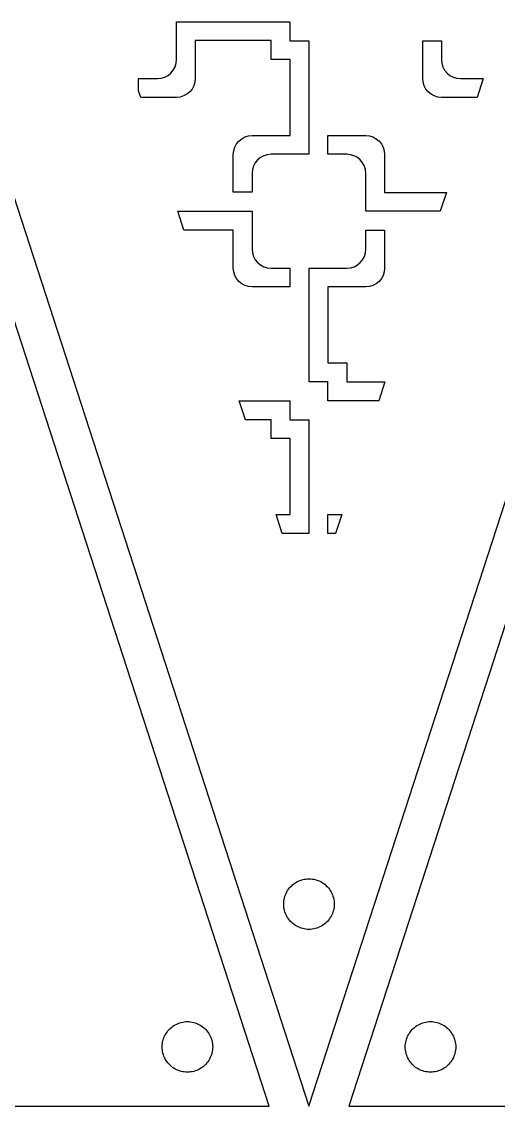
# Model space of a CAD drawing. Header units: metres. Extents: x 20 to 1108, y 20 to 485.
# Drawn here: x 463 to 500.8, y 20 to 105.8 of the extents above; entities that cross this region are included whole.
import ezdxf

# ---------------------------------------------------------------- set-up
doc = ezdxf.new("R2010")
doc.units = ezdxf.units.M

msp = doc.modelspace()

# ---------------------------------------------------------------- linework, layer by layer
for p, q in [((482.617, 20), (407.617, 250.826)), ((410.772, 250.826), (485.772, 20.0001)), ((485.772, 20.0001), (560.772, 250.826)), ((563.926, 250.826), (488.926, 20)), ((475.278, 102.825), (475.278, 105.82)), ((475.278, 105.82), (484.265, 105.82)), ((484.265, 105.82), (484.265, 104.328)), ((482.778, 104.333), (476.765, 104.333)), ((476.765, 104.333), (476.765, 101.326)), ((482.779, 102.833), (482.778, 104.333)), ((484.265, 104.328), (484.257, 104.319)), ((484.257, 104.319), (484.265, 104.319)), ((484.265, 104.319), (484.265, 104.312)), ((484.265, 104.312), (484.274, 104.319)), ((484.274, 104.319), (485.765, 104.319)), ((485.765, 104.319), (485.765, 95.3322)), ((494.779, 101.327), (494.779, 104.32)), ((494.779, 104.32), (496.266, 104.32)), ((496.266, 104.32), (496.266, 102.826)), ((475.024, 101.989), (475.163, 102.249)), ((475.163, 102.249), (475.248, 102.533)), ((475.248, 102.533), (475.278, 102.825)), ((484.279, 102.832), (482.779, 102.833)), ((484.279, 96.8204), (484.279, 102.832)), ((496.266, 102.826), (496.294, 102.533)), ((496.294, 102.533), (496.381, 102.249)), ((496.381, 102.249), (496.52, 101.989)), ((472.278, 100.363), (472.278, 101.32)), ((472.278, 101.32), (473.772, 101.32)), ((473.772, 101.32), (474.065, 101.35)), ((474.065, 101.35), (474.348, 101.436)), ((474.348, 101.436), (474.609, 101.574)), ((474.609, 101.574), (474.836, 101.761)), ((474.836, 101.761), (475.024, 101.989)), ((476.765, 101.326), (476.737, 101.034)), ((494.807, 101.035), (494.779, 101.327)), ((496.52, 101.989), (496.707, 101.761)), ((496.707, 101.761), (496.935, 101.574)), ((496.935, 101.574), (497.196, 101.436)), ((497.196, 101.436), (497.479, 101.351)), ((497.479, 101.351), (497.771, 101.32)), ((497.771, 101.32), (499.577, 101.32)), ((499.577, 101.32), (499.093, 99.8331)), ((476.514, 100.496), (476.329, 100.271)), ((476.652, 100.755), (476.514, 100.496)), ((476.737, 101.034), (476.652, 100.755)), ((494.892, 100.755), (494.807, 101.035)), ((495.03, 100.497), (494.892, 100.755)), ((495.215, 100.271), (495.03, 100.497)), ((472.451, 99.8331), (472.278, 100.363)), ((475.271, 99.8331), (472.451, 99.8331)), ((475.563, 99.8615), (475.271, 99.8331)), ((475.843, 99.9464), (475.563, 99.8615)), ((476.102, 100.084), (475.843, 99.9464)), ((476.329, 100.271), (476.102, 100.084)), ((495.442, 100.085), (495.215, 100.271)), ((495.701, 99.9464), (495.442, 100.085)), ((495.98, 99.8615), (495.701, 99.9464)), ((496.272, 99.8331), (495.98, 99.8615)), ((499.093, 99.8331), (496.272, 99.8331)), ((479.892, 95.8976), (480.031, 96.1564)), ((480.031, 96.1564), (480.216, 96.3829)), ((480.216, 96.3829), (480.442, 96.5685)), ((480.442, 96.5685), (480.701, 96.7062)), ((480.701, 96.7062), (480.981, 96.7911)), ((480.981, 96.7911), (481.273, 96.8195)), ((481.273, 96.8195), (484.279, 96.8204)), ((487.278, 95.3322), (487.278, 96.8195)), ((487.278, 96.8195), (490.272, 96.8195)), ((490.272, 96.8195), (490.564, 96.7911)), ((490.564, 96.7911), (490.843, 96.7062)), ((490.843, 96.7062), (491.102, 96.5675)), ((491.102, 96.5675), (491.329, 96.382)), ((491.329, 96.382), (491.514, 96.1554)), ((491.514, 96.1554), (491.652, 95.8976)), ((479.779, 95.3263), (479.807, 95.6183)), ((479.779, 92.3322), (479.779, 95.3263)), ((479.807, 95.6183), (479.892, 95.8976)), ((482.479, 95.3029), (482.196, 95.2169)), ((482.772, 95.3322), (482.479, 95.3029)), ((485.765, 95.3322), (482.772, 95.3322)), ((488.773, 95.3322), (487.278, 95.3322)), ((489.065, 95.3019), (488.773, 95.3322)), ((489.348, 95.2169), (489.065, 95.3019)), ((491.652, 95.8976), (491.737, 95.6173)), ((491.737, 95.6173), (491.765, 95.3253)), ((491.765, 95.3253), (491.766, 92.3195)), ((481.52, 94.6632), (481.381, 94.4034)), ((481.707, 94.8917), (481.52, 94.6632)), ((481.935, 95.0782), (481.707, 94.8917)), ((482.196, 95.2169), (481.935, 95.0782)), ((489.609, 95.0782), (489.348, 95.2169)), ((489.836, 94.8917), (489.609, 95.0782)), ((490.024, 94.6632), (489.836, 94.8917)), ((490.163, 94.4034), (490.024, 94.6632)), ((481.295, 94.1193), (481.266, 93.8273)), ((481.266, 93.8273), (481.266, 92.3322)), ((481.381, 94.4034), (481.295, 94.1193)), ((490.249, 94.1193), (490.163, 94.4034)), ((490.278, 93.8263), (490.249, 94.1193)), ((490.278, 90.8322), (490.278, 93.8263)), ((481.266, 92.3322), (479.779, 92.3322)), ((491.766, 92.3195), (496.653, 92.3195)), ((496.653, 92.3195), (496.169, 90.8322)), ((475.862, 89.3331), (475.378, 90.8204)), ((475.378, 90.8204), (481.266, 90.8204)), ((481.266, 90.8204), (481.266, 87.8263)), ((496.169, 90.8322), (490.278, 90.8322)), ((479.778, 89.3331), (475.862, 89.3331)), ((479.779, 86.3273), (479.778, 89.3331)), ((490.278, 87.8253), (490.278, 89.3204)), ((490.278, 89.3204), (491.765, 89.3204)), ((491.765, 89.3204), (491.765, 86.3263)), ((481.266, 87.8263), (481.294, 87.5333)), ((490.248, 87.5333), (490.278, 87.8253)), ((481.294, 87.5333), (481.381, 87.2491)), ((481.381, 87.2491), (481.52, 86.9894)), ((481.52, 86.9894), (481.707, 86.7609)), ((481.707, 86.7609), (481.935, 86.5743)), ((489.609, 86.5743), (489.836, 86.7609)), ((489.836, 86.7609), (490.024, 86.9894)), ((490.024, 86.9894), (490.163, 87.2491)), ((490.163, 87.2491), (490.248, 87.5333)), ((479.807, 86.0353), (479.779, 86.3273)), ((479.892, 85.755), (479.807, 86.0353)), ((481.935, 86.5743), (482.196, 86.4357)), ((482.196, 86.4357), (482.479, 86.3507)), ((482.479, 86.3507), (482.771, 86.3204)), ((482.771, 86.3204), (484.266, 86.3204)), ((484.266, 86.3204), (484.266, 84.8331)), ((485.779, 77.3331), (485.779, 86.3204)), ((485.779, 86.3204), (488.772, 86.3204)), ((488.772, 86.3204), (489.065, 86.3497)), ((489.065, 86.3497), (489.348, 86.4357)), ((489.348, 86.4357), (489.609, 86.5743)), ((491.737, 86.0343), (491.652, 85.755)), ((491.765, 86.3263), (491.737, 86.0343)), ((480.03, 85.4972), (479.892, 85.755)), ((480.215, 85.2706), (480.03, 85.4972)), ((480.442, 85.0851), (480.215, 85.2706)), ((480.701, 84.9464), (480.442, 85.0851)), ((491.102, 85.0841), (490.843, 84.9464)), ((491.329, 85.2706), (491.102, 85.0841)), ((491.514, 85.4962), (491.329, 85.2706)), ((491.652, 85.755), (491.514, 85.4962)), ((480.98, 84.8615), (480.701, 84.9464)), ((481.272, 84.8331), (480.98, 84.8615)), ((484.266, 84.8331), (481.272, 84.8331)), ((490.271, 84.8331), (487.265, 84.8322)), ((487.265, 84.8322), (487.265, 78.8204)), ((490.563, 84.8615), (490.271, 84.8331)), ((490.843, 84.9464), (490.563, 84.8615)), ((487.265, 78.8204), (488.765, 78.8195)), ((488.765, 78.8195), (488.766, 77.3195)), ((487.27, 77.3331), (485.779, 77.3331)), ((487.279, 77.3409), (487.27, 77.3331)), ((487.279, 77.3331), (487.279, 77.3409)), ((487.279, 77.3243), (487.287, 77.3331)), ((487.287, 77.3331), (487.279, 77.3331)), ((487.279, 75.8322), (487.279, 77.3243)), ((488.766, 77.3195), (491.779, 77.3195)), ((491.779, 77.3195), (491.295, 75.8322)), ((480.736, 74.3331), (480.252, 75.8204)), ((480.252, 75.8204), (484.265, 75.8204)), ((484.265, 75.8204), (484.265, 74.3282)), ((491.295, 75.8322), (487.279, 75.8322)), ((482.778, 74.3331), (480.736, 74.3331)), ((482.779, 72.8331), (482.778, 74.3331)), ((484.265, 74.3282), (484.257, 74.3195)), ((484.257, 74.3195), (484.265, 74.3195)), ((484.265, 74.3195), (484.265, 74.3116)), ((484.265, 74.3116), (484.274, 74.3195)), ((484.274, 74.3195), (485.765, 74.3195)), ((485.765, 74.3195), (485.765, 65.3322)), ((484.279, 72.8322), (482.779, 72.8331)), ((484.279, 66.8204), (484.279, 72.8322)), ((483.66, 65.3322), (483.176, 66.8204)), ((483.176, 66.8204), (484.279, 66.8204)), ((487.278, 65.3322), (487.278, 66.8195)), ((487.278, 66.8195), (488.367, 66.8195)), ((488.367, 66.8195), (487.884, 65.3322)), ((485.765, 65.3322), (483.66, 65.3322)), ((487.884, 65.3322), (487.278, 65.3322)), ((484.808, 37.7521), (484.92, 37.8097)), ((484.92, 37.8097), (485.036, 37.8595)), ((485.036, 37.8595), (485.154, 37.9025)), ((485.154, 37.9025), (485.275, 37.9376)), ((485.275, 37.9376), (485.397, 37.964)), ((485.397, 37.964), (485.521, 37.9845)), ((485.521, 37.9845), (485.646, 37.9962)), ((485.646, 37.9962), (485.772, 38.0001)), ((485.772, 38.0001), (485.898, 37.9962)), ((485.898, 37.9962), (486.023, 37.9845)), ((486.023, 37.9845), (486.147, 37.964)), ((486.147, 37.964), (486.269, 37.9376)), ((486.269, 37.9376), (486.39, 37.9025)), ((486.39, 37.9025), (486.508, 37.8595)), ((486.508, 37.8595), (486.623, 37.8097)), ((486.623, 37.8097), (486.736, 37.7521)), ((483.962, 36.8517), (484.019, 36.963)), ((484.019, 36.963), (484.083, 37.0714)), ((484.083, 37.0714), (484.154, 37.1749)), ((484.154, 37.1749), (484.231, 37.2755)), ((484.231, 37.2755), (484.314, 37.3693)), ((484.314, 37.3693), (484.403, 37.4581)), ((484.403, 37.4581), (484.497, 37.5411)), ((484.497, 37.5411), (484.596, 37.6183)), ((484.596, 37.6183), (484.701, 37.6886)), ((484.701, 37.6886), (484.808, 37.7521)), ((486.736, 37.7521), (486.843, 37.6886)), ((486.843, 37.6886), (486.948, 37.6183)), ((486.948, 37.6183), (487.046, 37.5411)), ((487.046, 37.5411), (487.141, 37.4581)), ((487.141, 37.4581), (487.23, 37.3693)), ((487.23, 37.3693), (487.313, 37.2755)), ((487.313, 37.2755), (487.39, 37.1749)), ((487.39, 37.1749), (487.46, 37.0714)), ((487.46, 37.0714), (487.525, 36.963)), ((487.525, 36.963), (487.581, 36.8517)), ((483.772, 36.0001), (483.776, 36.1251)), ((483.776, 36.1251), (483.788, 36.2501)), ((483.788, 36.2501), (483.807, 36.3751)), ((483.807, 36.3751), (483.834, 36.4972)), ((483.834, 36.4972), (483.87, 36.6183)), ((483.87, 36.6183), (483.913, 36.7365)), ((483.913, 36.7365), (483.962, 36.8517)), ((487.581, 36.8517), (487.631, 36.7365)), ((487.631, 36.7365), (487.674, 36.6183)), ((487.674, 36.6183), (487.709, 36.4972)), ((487.709, 36.4972), (487.737, 36.3751)), ((487.737, 36.3751), (487.756, 36.2501)), ((487.756, 36.2501), (487.768, 36.1251)), ((487.768, 36.1251), (487.772, 36.0001)), ((483.776, 35.8741), (483.772, 36.0001)), ((483.788, 35.7491), (483.776, 35.8741)), ((483.807, 35.6251), (483.788, 35.7491)), ((483.834, 35.5021), (483.807, 35.6251)), ((483.87, 35.382), (483.834, 35.5021)), ((483.913, 35.2648), (483.87, 35.382)), ((483.962, 35.1486), (483.913, 35.2648)), ((487.631, 35.2648), (487.581, 35.1486)), ((487.674, 35.382), (487.631, 35.2648)), ((487.709, 35.5021), (487.674, 35.382)), ((487.737, 35.6251), (487.709, 35.5021)), ((487.756, 35.7491), (487.737, 35.6251)), ((487.768, 35.8741), (487.756, 35.7491)), ((487.772, 36.0001), (487.768, 35.8741)), ((484.019, 35.0363), (483.962, 35.1486)), ((484.083, 34.9279), (484.019, 35.0363)), ((484.154, 34.8243), (484.083, 34.9279)), ((484.231, 34.7257), (484.154, 34.8243)), ((484.314, 34.631), (484.231, 34.7257)), ((484.403, 34.5421), (484.314, 34.631)), ((484.497, 34.4591), (484.403, 34.5421)), ((484.596, 34.382), (484.497, 34.4591)), ((484.701, 34.3116), (484.596, 34.382)), ((486.948, 34.382), (486.843, 34.3116)), ((487.046, 34.4591), (486.948, 34.382)), ((487.141, 34.5421), (487.046, 34.4591)), ((487.23, 34.631), (487.141, 34.5421)), ((487.313, 34.7257), (487.23, 34.631)), ((487.39, 34.8243), (487.313, 34.7257)), ((487.46, 34.9279), (487.39, 34.8243)), ((487.525, 35.0363), (487.46, 34.9279)), ((487.581, 35.1486), (487.525, 35.0363)), ((484.808, 34.2472), (484.701, 34.3116)), ((484.92, 34.1906), (484.808, 34.2472)), ((485.036, 34.1407), (484.92, 34.1906)), ((485.154, 34.0988), (485.036, 34.1407)), ((485.275, 34.0636), (485.154, 34.0988)), ((485.397, 34.0353), (485.275, 34.0636)), ((485.521, 34.0167), (485.397, 34.0353)), ((485.646, 34.004), (485.521, 34.0167)), ((485.772, 34.0001), (485.646, 34.004)), ((485.898, 34.004), (485.772, 34.0001)), ((486.023, 34.0167), (485.898, 34.004)), ((486.147, 34.0353), (486.023, 34.0167)), ((486.269, 34.0636), (486.147, 34.0353)), ((486.39, 34.0988), (486.269, 34.0636)), ((486.508, 34.1407), (486.39, 34.0988)), ((486.623, 34.1906), (486.508, 34.1407)), ((486.736, 34.2472), (486.623, 34.1906)), ((486.843, 34.3116), (486.736, 34.2472)), ((475.528, 26.6045), (475.648, 26.6396)), ((475.648, 26.6396), (475.771, 26.667)), ((475.771, 26.667), (475.895, 26.6865)), ((475.895, 26.6865), (476.02, 26.6982)), ((476.02, 26.6982), (476.146, 26.7021)), ((476.146, 26.7021), (476.271, 26.6982)), ((476.271, 26.6982), (476.396, 26.6865)), ((476.396, 26.6865), (476.52, 26.667)), ((476.52, 26.667), (476.643, 26.6396)), ((476.643, 26.6396), (476.763, 26.6045)), ((494.781, 26.6045), (494.901, 26.6396)), ((494.901, 26.6396), (495.024, 26.667)), ((495.024, 26.667), (495.148, 26.6865)), ((495.148, 26.6865), (495.273, 26.6982)), ((495.273, 26.6982), (495.398, 26.7021)), ((495.398, 26.7021), (495.524, 26.6982)), ((495.524, 26.6982), (495.649, 26.6865)), ((495.649, 26.6865), (495.773, 26.667)), ((495.773, 26.667), (495.896, 26.6396)), ((495.896, 26.6396), (496.016, 26.6045)), ((474.393, 25.666), (474.456, 25.7744)), ((474.456, 25.7744), (474.528, 25.8779)), ((474.528, 25.8779), (474.604, 25.9775)), ((474.604, 25.9775), (474.688, 26.0713)), ((474.688, 26.0713), (474.777, 26.1602)), ((474.777, 26.1602), (474.87, 26.2432)), ((474.87, 26.2432), (474.97, 26.3203)), ((474.97, 26.3203), (475.074, 26.3906)), ((475.074, 26.3906), (475.182, 26.4551)), ((475.182, 26.4551), (475.294, 26.5117)), ((475.294, 26.5117), (475.409, 26.5615)), ((475.409, 26.5615), (475.528, 26.6045)), ((476.763, 26.6045), (476.881, 26.5615)), ((476.881, 26.5615), (476.997, 26.5117)), ((476.997, 26.5117), (477.109, 26.4551)), ((477.109, 26.4551), (477.217, 26.3906)), ((477.217, 26.3906), (477.321, 26.3203)), ((477.321, 26.3203), (477.42, 26.2432)), ((477.42, 26.2432), (477.515, 26.1602)), ((477.515, 26.1602), (477.603, 26.0713)), ((477.603, 26.0713), (477.687, 25.9775)), ((477.687, 25.9775), (477.763, 25.8779)), ((477.763, 25.8779), (477.834, 25.7744)), ((477.834, 25.7744), (477.898, 25.666)), ((493.646, 25.666), (493.709, 25.7744)), ((493.709, 25.7744), (493.781, 25.8779)), ((493.781, 25.8779), (493.857, 25.9775)), ((493.857, 25.9775), (493.941, 26.0713)), ((493.941, 26.0713), (494.029, 26.1602)), ((494.029, 26.1602), (494.124, 26.2432)), ((494.124, 26.2432), (494.223, 26.3203)), ((494.223, 26.3203), (494.327, 26.3906)), ((494.327, 26.3906), (494.435, 26.4551)), ((494.435, 26.4551), (494.546, 26.5117)), ((494.546, 26.5117), (494.663, 26.5615)), ((494.663, 26.5615), (494.781, 26.6045)), ((496.016, 26.6045), (496.134, 26.5615)), ((496.134, 26.5615), (496.25, 26.5117)), ((496.25, 26.5117), (496.362, 26.4551)), ((496.362, 26.4551), (496.47, 26.3906)), ((496.47, 26.3906), (496.574, 26.3203)), ((496.574, 26.3203), (496.673, 26.2432)), ((496.673, 26.2432), (496.767, 26.1602)), ((496.767, 26.1602), (496.856, 26.0713)), ((496.856, 26.0713), (496.94, 25.9775)), ((496.94, 25.9775), (497.016, 25.8779)), ((497.016, 25.8779), (497.087, 25.7744)), ((497.087, 25.7744), (497.151, 25.666)), ((474.15, 24.8281), (474.161, 24.9531)), ((474.161, 24.9531), (474.181, 25.0771)), ((474.181, 25.0771), (474.208, 25.1992)), ((474.208, 25.1992), (474.243, 25.3203)), ((474.243, 25.3203), (474.285, 25.4385)), ((474.285, 25.4385), (474.335, 25.5537)), ((474.335, 25.5537), (474.393, 25.666)), ((477.898, 25.666), (477.955, 25.5537)), ((477.955, 25.5537), (478.005, 25.4385)), ((478.005, 25.4385), (478.047, 25.3203)), ((478.047, 25.3203), (478.082, 25.1992)), ((478.082, 25.1992), (478.11, 25.0771)), ((478.11, 25.0771), (478.129, 24.9531)), ((478.129, 24.9531), (478.141, 24.8281)), ((493.403, 24.8281), (493.415, 24.9531)), ((493.415, 24.9531), (493.434, 25.0771)), ((493.434, 25.0771), (493.461, 25.1992)), ((493.461, 25.1992), (493.497, 25.3203)), ((493.497, 25.3203), (493.539, 25.4385)), ((493.539, 25.4385), (493.588, 25.5537)), ((493.588, 25.5537), (493.646, 25.666)), ((497.151, 25.666), (497.209, 25.5537)), ((497.209, 25.5537), (497.258, 25.4385)), ((497.258, 25.4385), (497.3, 25.3203)), ((497.3, 25.3203), (497.335, 25.1992)), ((497.335, 25.1992), (497.363, 25.0771)), ((497.363, 25.0771), (497.382, 24.9531)), ((497.382, 24.9531), (497.394, 24.8281)), ((474.146, 24.7021), (474.15, 24.8281)), ((474.15, 24.5771), (474.146, 24.7021)), ((474.161, 24.4512), (474.15, 24.5771)), ((474.181, 24.3271), (474.161, 24.4512)), ((474.208, 24.2051), (474.181, 24.3271)), ((474.243, 24.084), (474.208, 24.2051)), ((474.285, 23.9658), (474.243, 24.084)), ((478.047, 24.084), (478.005, 23.9658)), ((478.082, 24.2051), (478.047, 24.084)), ((478.11, 24.3271), (478.082, 24.2051)), ((478.129, 24.4512), (478.11, 24.3271)), ((478.141, 24.5771), (478.129, 24.4512)), ((478.141, 24.8281), (478.146, 24.7021)), ((478.146, 24.7021), (478.141, 24.5771)), ((493.398, 24.7021), (493.403, 24.8281)), ((493.403, 24.5771), (493.398, 24.7021)), ((493.415, 24.4512), (493.403, 24.5771)), ((493.434, 24.3271), (493.415, 24.4512)), ((493.461, 24.2051), (493.434, 24.3271)), ((493.497, 24.084), (493.461, 24.2051)), ((493.539, 23.9658), (493.497, 24.084)), ((497.3, 24.084), (497.258, 23.9658)), ((497.335, 24.2051), (497.3, 24.084)), ((497.363, 24.3271), (497.335, 24.2051)), ((497.382, 24.4512), (497.363, 24.3271)), ((497.394, 24.5771), (497.382, 24.4512)), ((497.394, 24.8281), (497.398, 24.7021)), ((497.398, 24.7021), (497.394, 24.5771)), ((474.335, 23.8506), (474.285, 23.9658)), ((474.393, 23.7393), (474.335, 23.8506)), ((474.456, 23.6309), (474.393, 23.7393)), ((474.528, 23.5264), (474.456, 23.6309)), ((474.604, 23.4277), (474.528, 23.5264)), ((474.688, 23.333), (474.604, 23.4277)), ((474.777, 23.2441), (474.688, 23.333)), ((474.87, 23.1611), (474.777, 23.2441)), ((477.515, 23.2441), (477.42, 23.1611)), ((477.603, 23.333), (477.515, 23.2441)), ((477.687, 23.4277), (477.603, 23.333)), ((477.763, 23.5264), (477.687, 23.4277)), ((477.834, 23.6309), (477.763, 23.5264)), ((477.898, 23.7393), (477.834, 23.6309)), ((477.955, 23.8506), (477.898, 23.7393)), ((478.005, 23.9658), (477.955, 23.8506)), ((493.588, 23.8506), (493.539, 23.9658)), ((493.646, 23.7393), (493.588, 23.8506)), ((493.709, 23.6309), (493.646, 23.7393)), ((493.781, 23.5264), (493.709, 23.6309)), ((493.857, 23.4277), (493.781, 23.5264)), ((493.941, 23.333), (493.857, 23.4277)), ((494.029, 23.2441), (493.941, 23.333)), ((494.124, 23.1611), (494.029, 23.2441)), ((496.767, 23.2441), (496.673, 23.1611)), ((496.856, 23.333), (496.767, 23.2441)), ((496.94, 23.4277), (496.856, 23.333)), ((497.016, 23.5264), (496.94, 23.4277)), ((497.087, 23.6309), (497.016, 23.5264)), ((497.151, 23.7393), (497.087, 23.6309)), ((497.209, 23.8506), (497.151, 23.7393)), ((497.258, 23.9658), (497.209, 23.8506)), ((474.97, 23.084), (474.87, 23.1611)), ((475.074, 23.0137), (474.97, 23.084)), ((475.182, 22.9492), (475.074, 23.0137)), ((475.294, 22.8926), (475.182, 22.9492)), ((475.409, 22.8428), (475.294, 22.8926)), ((475.528, 22.7998), (475.409, 22.8428)), ((475.648, 22.7646), (475.528, 22.7998)), ((475.771, 22.7373), (475.648, 22.7646)), ((475.895, 22.7178), (475.771, 22.7373)), ((476.02, 22.7061), (475.895, 22.7178)), ((476.146, 22.7021), (476.02, 22.7061)), ((476.271, 22.7061), (476.146, 22.7021)), ((476.396, 22.7178), (476.271, 22.7061)), ((476.52, 22.7373), (476.396, 22.7178)), ((476.643, 22.7646), (476.52, 22.7373)), ((476.763, 22.7998), (476.643, 22.7646)), ((476.881, 22.8428), (476.763, 22.7998)), ((476.997, 22.8926), (476.881, 22.8428)), ((477.109, 22.9492), (476.997, 22.8926)), ((477.217, 23.0137), (477.109, 22.9492)), ((477.321, 23.084), (477.217, 23.0137)), ((477.42, 23.1611), (477.321, 23.084)), ((494.223, 23.084), (494.124, 23.1611)), ((494.327, 23.0137), (494.223, 23.084)), ((494.435, 22.9492), (494.327, 23.0137)), ((494.546, 22.8926), (494.435, 22.9492)), ((494.663, 22.8428), (494.546, 22.8926)), ((494.781, 22.7998), (494.663, 22.8428)), ((494.901, 22.7646), (494.781, 22.7998)), ((495.024, 22.7373), (494.901, 22.7646)), ((495.148, 22.7178), (495.024, 22.7373)), ((495.273, 22.7061), (495.148, 22.7178)), ((495.398, 22.7021), (495.273, 22.7061)), ((495.524, 22.7061), (495.398, 22.7021)), ((495.649, 22.7178), (495.524, 22.7061)), ((495.773, 22.7373), (495.649, 22.7178)), ((495.896, 22.7646), (495.773, 22.7373)), ((496.016, 22.7998), (495.896, 22.7646)), ((496.134, 22.8428), (496.016, 22.7998)), ((496.25, 22.8926), (496.134, 22.8428)), ((496.362, 22.9492), (496.25, 22.8926)), ((496.47, 23.0137), (496.362, 22.9492)), ((496.574, 23.084), (496.47, 23.0137)), ((496.673, 23.1611), (496.574, 23.084)), ((332.617, 20), (482.617, 20)), ((488.926, 20), (638.926, 20))]:
    msp.add_line(p, q)

doc.saveas('drawing.dxf')
